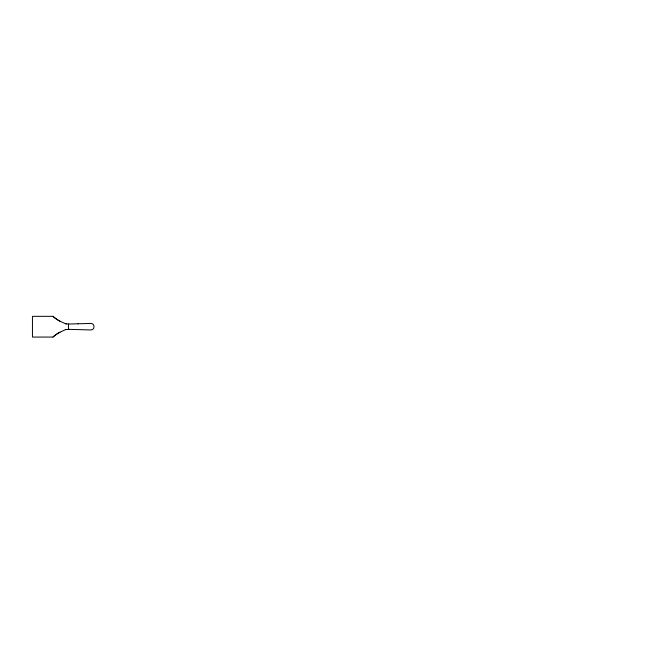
<?xml version="1.0" encoding="UTF-8"?>
<svg xmlns="http://www.w3.org/2000/svg" width="649" height="649" viewBox="0 0 649 649"><rect width="100%" height="100%" fill="white"/><g stroke="black" fill="none" stroke-linecap="round" stroke-linejoin="round"><path stroke-width="0.97" d="M78.05 323.794L90.941 323.429C95.03 323.299 95.087 330.09 90.941 329.952L68.445 329.343L68.445 324.046L78.131 323.778M69.005 329.359L65.468 329.651L61.282 331.598A22.78 22.78 0 0 0 60.008 332.199A30.779 30.779 0 0 0 54.419 335.817A31.282 28.994 0 0 0 52.983 337.066L32.45 337.066L32.45 316.331L52.983 316.331A31.282 28.994 0 0 0 54.419 317.572A30.779 30.779 0 0 0 60.008 321.19A22.78 22.78 0 0 0 61.282 321.799L65.468 323.746L68.648 324.038M65.833 329.554L66.352 329.457M66.32 323.932L65.833 323.843M60.008 321.19A30.714 30.714 0 0 1 52.983 316.331M52.983 337.066A30.714 30.714 0 0 1 60.008 332.207"/></g></svg>
